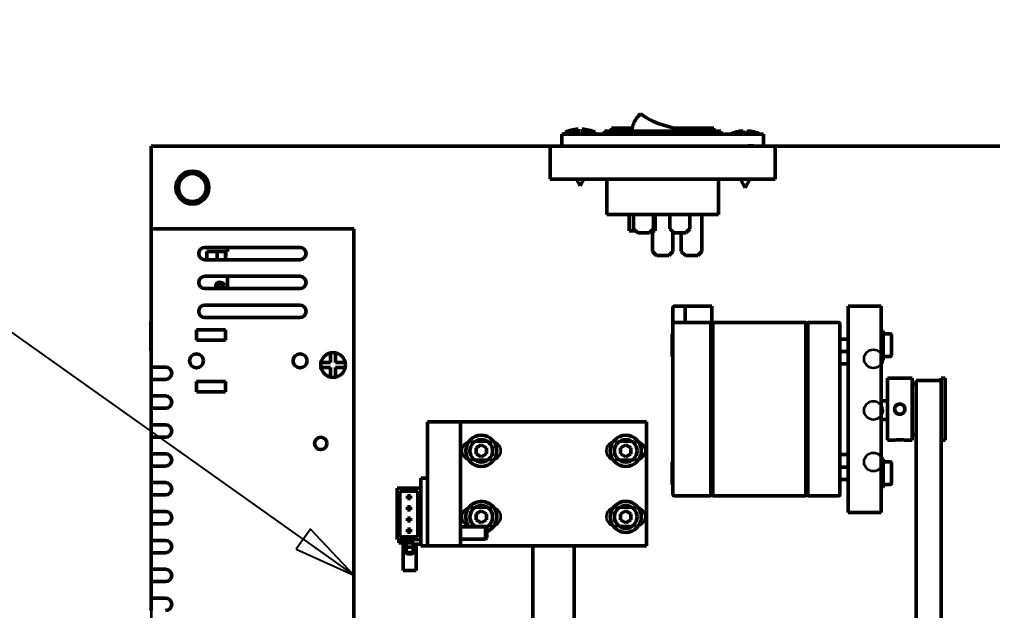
# Model space of a CAD drawing. Header units: millimetres. Extents: x -1328 to 2520, y -765 to 1782.
# Drawn here: x 389.3 to 625, y 750.1 to 893.4 of the extents above; entities that cross this region are included whole.
import ezdxf

# ---------------------------------------------------------------- set-up
doc = ezdxf.new("R2010")
doc.units = ezdxf.units.MM
doc.header["$LTSCALE"] = 6
for name, color, linetype, lineweight in [('Reference (ISO)', 7, 'Continuous', 35), ('Symbol (ISO)', 7, 'Continuous', 25), ('Visible (ISO)', 7, 'Continuous', 50)]:
    doc.layers.add(name, color=color, linetype=linetype, lineweight=lineweight)
doc.styles.add('Note Text (ISO)', font='tahoma.ttf')

# ---------------------------------------------------------------- blocks, each defined once
blk = doc.blocks.new('Balloon9')
at = {"layer": 'Symbol (ISO)'}
for p, q in [((54.165, 148.895), (44.378, 148.895)), ((76.342, 127.905), (58.43, 140.618)), ((54.165, 138.395), (44.378, 138.395)), ((76.631, 128.313), (76.052, 127.498)), ((78.38, 126.458), (76.631, 128.313)), ((76.342, 127.905), (78.38, 126.458)), ((76.052, 127.498), (78.38, 126.458))]:
    blk.add_line(p, q, dxfattribs=at)
at = {"layer": 'Symbol (ISO)', "flags": 128}
blk.add_lwpolyline([(76.052, 127.498), (78.38, 126.458), (76.631, 128.313), (76.052, 127.498)], dxfattribs=at)
at = {"layer": 'Symbol (ISO)'}
for centre, start, end in [((44.378, 143.645), 90, 270), ((54.165, 143.645), 270, 90)]:
    blk.add_arc(centre, 5.25, start, end, dxfattribs=at)
blk.add_solid([(76.052, 127.498), (78.38, 126.458), (76.631, 128.313), (76.052, 127.498)], dxfattribs=at)
at = {"layer": 'Symbol (ISO)', "insert": (49.271, 143.682), "char_height": 3.5, "attachment_point": 5, "style": 'Note Text (ISO)'}
blk.add_mtext('20-1004', dxfattribs=at)

msp = doc.modelspace()

# ---------------------------------------------------------------- linework, layer by layer
at = {"layer": 'Reference (ISO)'}
for p, q in [((421.18, 862.64), (421.18, 717.64)), ((517.87, 862.64), (421.18, 862.64)), ((517.87, 862.64), (572.37, 862.64)), ((517.87, 854.64), (517.87, 862.64)), ((841.18, 862.64), (572.37, 862.64)), ((572.37, 854.64), (572.37, 862.64)), ((517.87, 854.64), (572.37, 854.64)), ((498.68, 791.12), (503.68, 791.12)), ((533.68, 791.12), (538.68, 791.12)), ((503.68, 786.62), (498.68, 786.62)), ((538.68, 786.62), (533.68, 786.62)), ((498.68, 775.12), (503.68, 775.12)), ((533.68, 775.12), (538.68, 775.12)), ((503.68, 770.62), (498.68, 770.62)), ((538.68, 770.62), (533.68, 770.62))]:
    msp.add_line(p, q, dxfattribs=at)
for centre, radius in [((431.18, 852.64), 4), ((431.18, 852.64), 3.38), ((596.18, 811.14), 2.25), ((596.18, 798.64), 2.25), ((596.18, 786.14), 2.25)]:
    msp.add_circle(centre, radius, dxfattribs=at)
for centre, radius, start, end in [((566.5, 858.64), 4.2, 72.2472, 107.7528), ((498.68, 788.87), 2.25, 90, 270), ((503.68, 788.87), 2.25, 270, 90), ((533.68, 788.87), 2.25, 90, 270), ((538.68, 788.87), 2.25, 270, 90), ((498.68, 772.87), 2.25, 90, 270), ((503.68, 772.87), 2.25, 270, 90), ((533.68, 772.87), 2.25, 90, 270), ((538.68, 772.87), 2.25, 270, 90)]:
    msp.add_arc(centre, radius, start, end, dxfattribs=at)
at = {"layer": 'Visible (ISO)'}
for p, q in [((520.82, 865.57), (520.7, 865.57)), ((520.7, 865.57), (520.7, 862.64)), ((520.82, 865.57), (530.64, 865.57)), ((521.47, 866.02), (524.62, 866.02)), ((521.47, 866.02), (521.47, 865.57)), ((524.62, 866.81), (524.62, 866.02)), ((524.62, 865.57), (524.62, 866.02)), ((525.62, 866.02), (525.62, 866.81)), ((525.62, 866.02), (525.62, 865.57)), ((525.62, 866.02), (528.77, 866.02)), ((528.77, 866.02), (528.77, 865.57)), ((532.52, 865.57), (530.64, 865.57)), ((533.04, 866.32), (531.04, 866.32)), ((531.04, 865.57), (531.04, 866.32)), ((532.52, 865.57), (557.72, 865.57)), ((532.71, 867.02), (532.71, 866.32)), ((532.71, 867.02), (537.74, 867.02)), ((533.04, 866.32), (557.19, 866.32)), ((548.18, 867.02), (557.53, 867.02)), ((559.19, 866.32), (557.19, 866.32)), ((557.53, 867.02), (557.53, 866.32)), ((559.6, 865.57), (557.72, 865.57)), ((559.19, 866.32), (559.19, 865.57)), ((559.6, 865.57), (569.42, 865.57)), ((564.62, 866.36), (564.62, 865.57)), ((565.62, 865.57), (565.62, 866.36)), ((569.54, 865.57), (569.42, 865.57)), ((569.54, 865.57), (569.54, 862.64)), ((421.18, 862.64), (421.18, 842.64)), ((517.87, 862.64), (421.18, 862.64)), ((517.87, 862.64), (572.37, 862.64)), ((517.87, 854.64), (517.87, 862.64)), ((841.18, 862.64), (572.37, 862.64)), ((572.37, 854.64), (572.37, 862.64)), ((517.87, 854.64), (572.37, 854.64)), ((525.12, 853.02), (524.23, 854.64)), ((525.12, 853.02), (526, 854.64)), ((531.6, 846.14), (531.6, 854.64)), ((558.63, 854.64), (558.63, 846.14)), ((565.12, 852.57), (563.99, 854.64)), ((565.12, 852.57), (566.25, 854.64)), ((531.6, 846.14), (533.6, 846.14)), ((556.63, 846.14), (533.6, 846.14)), ((536.97, 842.14), (536.97, 846.14)), ((538.07, 842.64), (538.07, 846.14)), ((542.91, 842.64), (542.91, 846.14)), ((543.27, 842.14), (543.27, 846.14)), ((546.88, 842.64), (546.88, 846.14)), ((551.72, 842.64), (551.72, 846.14)), ((554.63, 837.14), (554.63, 846.14)), ((556.63, 846.14), (558.63, 846.14)), ((470.28, 842.64), (421.18, 842.64)), ((421.18, 842.64), (421.18, 809.14)), ((470.28, 842.64), (470.28, 648.04)), ((538.57, 842.14), (536.97, 842.14)), ((538.07, 842.64), (539.07, 841.64)), ((541.91, 841.64), (539.07, 841.64)), ((541.91, 841.64), (542.91, 842.64)), ((543.27, 842.14), (542.41, 842.14)), ((542.62, 837.14), (542.62, 842.14)), ((546.88, 842.64), (547.88, 841.64)), ((547.62, 837.14), (547.62, 841.9)), ((550.72, 841.64), (547.88, 841.64)), ((549.63, 837.14), (549.63, 841.64)), ((550.72, 841.64), (551.72, 842.64)), ((434.23, 838.14), (457.23, 838.14)), ((434.68, 837.14), (434.68, 835.14)), ((434.68, 837.14), (439.68, 837.14)), ((437.18, 837.14), (437.18, 835.14)), ((439.18, 837.14), (439.18, 835.14)), ((439.28, 836.26), (439.28, 837.14)), ((439.68, 838.14), (439.68, 837.14)), ((542.62, 837.14), (543.62, 836.14)), ((546.62, 836.14), (547.62, 837.14)), ((549.63, 837.14), (550.63, 836.14)), ((553.63, 836.14), (554.63, 837.14)), ((457.23, 835.14), (434.23, 835.14)), ((439.28, 836.26), (439.18, 836.26)), ((439.28, 835.92), (439.18, 835.92)), ((439.28, 835.92), (439.28, 836.26)), ((546.62, 836.14), (543.62, 836.14)), ((553.63, 836.14), (550.63, 836.14)), ((434.23, 831.14), (457.23, 831.14)), ((439.68, 831.14), (439.68, 828.14)), ((457.23, 828.14), (434.23, 828.14)), ((437.18, 829.51), (437.18, 828.27)), ((434.23, 824.14), (457.23, 824.14)), ((547.56, 819.42), (547.56, 823.42)), ((548.06, 823.92), (550.56, 823.92)), ((550.56, 823.42), (550.56, 823.92)), ((551.06, 823.92), (550.56, 823.92)), ((550.56, 823.42), (550.56, 819.92)), ((551.06, 823.92), (556.56, 823.92)), ((557.06, 823.92), (556.56, 823.92)), ((557.06, 823.92), (557.06, 819.67)), ((598.06, 823.92), (590.06, 823.92)), ((590.06, 773.92), (590.06, 823.92)), ((598.06, 773.92), (598.06, 823.92)), ((457.23, 821.14), (434.23, 821.14)), ((421.08, 820.1), (421.18, 820.1)), ((421.08, 818.37), (421.08, 820.1)), ((421.08, 818.37), (421.18, 818.37)), ((421.08, 814.91), (421.08, 818.37)), ((432.18, 815.64), (432.18, 818.14)), ((432.18, 818.14), (439.18, 818.14)), ((439.18, 818.14), (439.18, 815.64)), ((547.56, 819.42), (547.56, 818.98)), ((547.56, 816.36), (547.56, 818.98)), ((548.06, 819.92), (556.81, 819.92)), ((557.06, 819.67), (556.81, 819.92)), ((556.81, 819.34), (556.81, 819.92)), ((556.81, 819.34), (556.81, 816.71)), ((557.06, 819.67), (557.31, 819.92)), ((557.06, 819.67), (557.06, 819.16)), ((557.06, 816.53), (557.06, 819.16)), ((557.31, 819.92), (557.31, 819.07)), ((557.31, 819.92), (579.81, 819.92)), ((557.31, 819.07), (557.31, 814.72)), ((579.81, 819.92), (580.06, 819.67)), ((579.81, 819.07), (579.81, 819.92)), ((579.81, 814.72), (579.81, 819.07)), ((580.06, 819.67), (580.31, 819.92)), ((580.06, 819.16), (580.06, 819.67)), ((580.06, 819.16), (580.06, 816.53)), ((580.31, 819.92), (580.31, 819.34)), ((580.31, 819.92), (587.76, 819.92)), ((580.31, 816.71), (580.31, 819.34)), ((588.06, 819.13), (588.06, 819.62)), ((588.06, 819.13), (588.06, 816.5)), ((547.41, 817.17), (547.41, 811.67)), ((547.56, 817.17), (547.41, 817.17)), ((547.56, 816.36), (547.56, 815.29)), ((556.81, 815.29), (556.81, 816.71)), ((557.06, 816.53), (557.06, 815.29)), ((580.06, 815.29), (580.06, 816.53)), ((580.31, 816.71), (580.31, 815.29)), ((588.06, 815.29), (588.06, 816.5)), ((590.06, 815.92), (588.06, 815.92)), ((598.06, 817.92), (598.56, 817.92)), ((598.56, 817.92), (598.56, 810.92)), ((600.26, 817.17), (598.56, 817.17)), ((600.56, 816.87), (600.56, 811.97)), ((421.08, 814.91), (421.18, 814.91)), ((421.08, 813.18), (421.08, 814.91)), ((439.18, 815.64), (432.18, 815.64)), ((547.56, 782.55), (547.56, 815.29)), ((556.81, 815.29), (556.81, 782.55)), ((557.06, 782.55), (557.06, 815.29)), ((557.31, 814.72), (557.31, 812.25)), ((579.81, 812.25), (579.81, 814.72)), ((580.06, 815.29), (580.06, 782.55)), ((580.31, 782.55), (580.31, 815.29)), ((588.06, 815.29), (588.06, 782.55)), ((421.08, 813.18), (421.18, 813.18)), ((464.68, 810.24), (464.68, 812.58)), ((465.88, 812.58), (465.88, 810.24)), ((547.56, 811.67), (547.41, 811.67)), ((557.06, 812.25), (557.06, 785.6)), ((557.31, 785.6), (557.31, 812.25)), ((579.81, 812.25), (579.81, 785.6)), ((580.06, 785.6), (580.06, 812.25)), ((590.06, 812.92), (588.06, 812.92)), ((600.26, 811.67), (598.56, 811.67)), ((421.18, 809.14), (421.18, 806.14)), ((424.68, 809.14), (421.18, 809.14)), ((462.34, 810.24), (464.68, 810.24)), ((464.68, 809.04), (462.34, 809.04)), ((464.68, 806.7), (464.68, 809.04)), ((465.88, 810.24), (468.22, 810.24)), ((468.22, 809.04), (465.88, 809.04)), ((465.88, 809.04), (465.88, 806.7)), ((589.76, 809.92), (588.06, 809.92)), ((598.06, 810.92), (598.56, 810.92)), ((599.56, 791.42), (599.56, 806.42)), ((599.56, 806.42), (605.56, 806.42)), ((605.56, 791.42), (605.56, 806.42)), ((612.56, 796.23), (612.56, 806.42)), ((612.56, 806.42), (613.56, 806.42)), ((613.56, 791.42), (613.56, 806.42)), ((424.68, 806.14), (421.18, 806.14)), ((421.18, 806.14), (421.18, 802.14)), ((432.18, 805.64), (439.18, 805.64)), ((432.18, 803.14), (432.18, 805.64)), ((439.18, 805.64), (439.18, 803.14)), ((605.56, 805.02), (606.56, 805.02)), ((606.56, 805.92), (606.56, 798.92)), ((612.56, 805.92), (606.56, 805.92)), ((421.18, 802.14), (421.18, 799.14)), ((424.68, 802.14), (421.18, 802.14)), ((439.18, 803.14), (432.18, 803.14)), ((598.06, 800.92), (599.56, 800.92)), ((424.68, 799.14), (421.18, 799.14)), ((421.18, 799.14), (421.18, 795.14)), ((606.56, 682.07), (606.56, 798.92)), ((421.18, 795.14), (421.18, 792.14)), ((424.68, 795.14), (421.18, 795.14)), ((496.18, 795.83), (488.18, 795.83)), ((488.18, 782.23), (488.18, 795.83)), ((496.18, 765.83), (496.18, 795.83)), ((541.18, 795.83), (496.18, 795.83)), ((541.18, 795.83), (541.18, 765.83)), ((599.56, 796.42), (598.06, 796.42)), ((612.56, 796.23), (612.56, 682.07)), ((424.68, 792.14), (421.18, 792.14)), ((421.18, 792.14), (421.18, 788.14)), ((605.56, 792.82), (606.56, 792.82)), ((499.93, 789.56), (501.18, 790.28)), ((501.18, 790.28), (502.43, 789.56)), ((534.93, 789.56), (536.18, 790.28)), ((536.18, 790.28), (537.43, 789.56)), ((599.56, 791.42), (601.31, 791.42)), ((603.81, 791.42), (605.56, 791.42)), ((612.56, 791.42), (613.56, 791.42)), ((421.18, 788.14), (421.18, 785.14)), ((424.68, 788.14), (421.18, 788.14)), ((499.93, 788.11), (499.93, 789.56)), ((501.18, 787.39), (499.93, 788.11)), ((502.43, 788.11), (501.18, 787.39)), ((502.43, 789.56), (502.43, 788.11)), ((534.93, 788.11), (534.93, 789.56)), ((536.18, 787.39), (534.93, 788.11)), ((537.43, 788.11), (536.18, 787.39)), ((537.43, 789.56), (537.43, 788.11)), ((589.76, 787.92), (588.06, 787.92)), ((424.68, 785.14), (421.18, 785.14)), ((421.18, 785.14), (421.18, 781.14)), ((547.41, 786.17), (547.41, 780.67)), ((547.56, 786.17), (547.41, 786.17)), ((557.31, 785.6), (557.31, 783.13)), ((579.81, 783.13), (579.81, 785.6)), ((598.06, 786.92), (598.56, 786.92)), ((598.56, 786.92), (598.56, 779.92)), ((600.26, 786.17), (598.56, 786.17)), ((600.56, 785.87), (600.56, 780.97)), ((557.31, 783.13), (557.31, 778.78)), ((579.81, 778.78), (579.81, 783.13)), ((590.06, 784.92), (588.06, 784.92)), ((421.18, 781.14), (421.18, 778.14)), ((424.68, 781.14), (421.18, 781.14)), ((486.53, 765.83), (486.53, 782.23)), ((486.53, 782.23), (488.18, 782.23)), ((488.18, 765.83), (488.18, 782.23)), ((547.56, 780.67), (547.41, 780.67)), ((547.56, 782.55), (547.56, 781.49)), ((547.56, 778.86), (547.56, 781.49)), ((556.81, 781.14), (556.81, 782.55)), ((556.81, 781.14), (556.81, 778.51)), ((557.06, 782.55), (557.06, 781.31)), ((557.06, 778.69), (557.06, 781.31)), ((580.06, 781.31), (580.06, 782.55)), ((580.06, 781.31), (580.06, 778.69)), ((580.31, 782.55), (580.31, 781.14)), ((580.31, 778.51), (580.31, 781.14)), ((588.06, 781.35), (588.06, 782.55)), ((590.06, 781.92), (588.06, 781.92)), ((588.06, 781.35), (588.06, 778.72)), ((600.26, 780.67), (598.56, 780.67)), ((424.68, 778.14), (421.18, 778.14)), ((421.18, 778.14), (421.18, 774.14)), ((480.78, 777.78), (480.78, 779.78)), ((480.78, 779.78), (486.53, 779.78)), ((481.48, 779.08), (481.48, 777.78)), ((485.83, 779.08), (481.48, 779.08)), ((485.83, 768.03), (485.83, 779.08)), ((547.56, 778.86), (547.56, 778.42)), ((556.81, 777.92), (556.81, 778.51)), ((557.06, 778.17), (556.81, 777.92)), ((557.06, 778.69), (557.06, 778.17)), ((557.06, 778.17), (557.31, 777.92)), ((557.31, 778.78), (557.31, 777.92)), ((579.81, 777.92), (579.81, 778.78)), ((579.81, 777.92), (580.06, 778.17)), ((580.06, 778.17), (580.06, 778.69)), ((580.06, 778.17), (580.31, 777.92)), ((580.31, 778.51), (580.31, 777.92)), ((588.06, 778.22), (588.06, 778.72)), ((598.06, 779.92), (598.56, 779.92)), ((481.48, 777.78), (480.78, 777.78)), ((480.78, 777.78), (480.78, 775.78)), ((481.48, 775.78), (480.78, 775.78)), ((480.78, 771.33), (480.78, 775.78)), ((481.48, 775.78), (481.48, 777.78)), ((481.48, 775.78), (481.48, 771.33)), ((483.31, 777.96), (484.01, 777.96)), ((483.31, 777.26), (483.31, 777.96)), ((483.51, 777.76), (483.31, 777.96)), ((483.31, 777.26), (483.51, 777.46)), ((484.01, 777.26), (483.31, 777.26)), ((483.81, 777.76), (483.51, 777.76)), ((483.51, 777.76), (483.51, 777.46)), ((483.51, 777.46), (483.81, 777.46)), ((483.81, 777.76), (484.01, 777.96)), ((483.81, 777.46), (483.81, 777.76)), ((484.01, 777.26), (483.81, 777.46)), ((484.01, 777.96), (484.01, 777.26)), ((556.81, 777.92), (548.06, 777.92)), ((557.31, 777.92), (579.81, 777.92)), ((587.76, 777.92), (580.31, 777.92)), ((421.18, 774.14), (421.18, 771.14)), ((424.68, 774.14), (421.18, 774.14)), ((483.31, 775.26), (484.01, 775.26)), ((483.31, 774.56), (483.31, 775.26)), ((483.51, 775.06), (483.31, 775.26)), ((483.31, 774.56), (483.51, 774.76)), ((484.01, 774.56), (483.31, 774.56)), ((483.81, 775.06), (483.51, 775.06)), ((483.51, 775.06), (483.51, 774.76)), ((483.51, 774.76), (483.81, 774.76)), ((483.81, 775.06), (484.01, 775.26)), ((483.81, 774.76), (483.81, 775.06)), ((484.01, 774.56), (483.81, 774.76)), ((484.01, 775.26), (484.01, 774.56)), ((499.93, 773.56), (501.18, 774.28)), ((499.93, 772.11), (499.93, 773.56)), ((501.18, 774.28), (502.43, 773.56)), ((502.43, 773.56), (502.43, 772.11)), ((534.93, 773.56), (536.18, 774.28)), ((534.93, 772.11), (534.93, 773.56)), ((536.18, 774.28), (537.43, 773.56)), ((537.43, 773.56), (537.43, 772.11)), ((598.06, 773.92), (590.06, 773.92)), ((424.68, 771.14), (421.18, 771.14)), ((421.18, 771.14), (421.18, 767.14)), ((481.48, 771.33), (480.78, 771.33)), ((480.78, 771.33), (480.78, 769.33)), ((481.48, 769.33), (481.48, 771.33)), ((483.31, 772.56), (484.01, 772.56)), ((483.31, 771.86), (483.31, 772.56)), ((483.51, 772.36), (483.31, 772.56)), ((483.31, 771.86), (483.51, 772.06)), ((484.01, 771.86), (483.31, 771.86)), ((483.81, 772.36), (483.51, 772.36)), ((483.51, 772.36), (483.51, 772.06)), ((483.51, 772.06), (483.81, 772.06)), ((483.81, 772.36), (484.01, 772.56)), ((483.81, 772.06), (483.81, 772.36)), ((484.01, 771.86), (483.81, 772.06)), ((484.01, 772.56), (484.01, 771.86)), ((501.18, 771.39), (499.93, 772.11)), ((502.43, 772.11), (501.18, 771.39)), ((536.18, 771.39), (534.93, 772.11)), ((537.43, 772.11), (536.18, 771.39)), ((481.48, 769.33), (480.78, 769.33)), ((480.78, 767.33), (480.78, 769.33)), ((481.48, 769.33), (481.48, 768.03)), ((483.31, 769.86), (484.01, 769.86)), ((483.31, 769.16), (483.31, 769.86)), ((483.51, 769.66), (483.31, 769.86)), ((483.31, 769.16), (483.51, 769.36)), ((484.01, 769.16), (483.31, 769.16)), ((483.81, 769.66), (483.51, 769.66)), ((483.51, 769.66), (483.51, 769.36)), ((483.51, 769.36), (483.81, 769.36)), ((483.81, 769.66), (484.01, 769.86)), ((483.81, 769.36), (483.81, 769.66)), ((484.01, 769.16), (483.81, 769.36)), ((484.01, 769.86), (484.01, 769.16)), ((496.18, 770.46), (502.23, 770.46)), ((502.23, 767.46), (502.23, 770.46)), ((502.53, 770.15), (502.23, 770.46)), ((502.53, 770.15), (502.53, 767.77)), ((421.18, 767.14), (421.18, 764.14)), ((424.68, 767.14), (421.18, 767.14)), ((480.78, 767.33), (486.53, 767.33)), ((481.23, 766.53), (481.23, 767.33)), ((481.23, 766.53), (484.53, 766.53)), ((481.48, 768.03), (485.83, 768.03)), ((482.23, 766.53), (482.23, 766.36)), ((482.98, 766.36), (482.23, 766.36)), ((482.23, 762.46), (482.23, 766.36)), ((482.98, 766.53), (482.98, 766.36)), ((482.98, 766.36), (482.98, 764.13)), ((484.53, 766.51), (484.53, 767.33)), ((484.68, 764.13), (484.68, 766.25)), ((484.83, 766.21), (486.53, 766.21)), ((485.43, 762.46), (485.43, 766.21)), ((496.18, 767.46), (502.23, 767.46)), ((502.53, 767.77), (502.23, 767.46)), ((424.68, 764.14), (421.18, 764.14)), ((421.18, 764.14), (421.18, 760.14)), ((484.68, 765.53), (482.98, 765.53)), ((486.53, 765.83), (488.18, 765.83)), ((496.18, 765.83), (488.18, 765.83)), ((541.18, 765.83), (496.18, 765.83)), ((513.68, 682.07), (513.68, 765.83)), ((523.68, 682.07), (523.68, 765.83)), ((482.23, 761.88), (482.23, 762.46)), ((482.23, 761.88), (482.23, 759.88)), ((485.43, 761.88), (485.43, 762.46)), ((485.43, 761.88), (485.43, 759.88)), ((421.18, 760.14), (421.18, 757.14)), ((424.68, 760.14), (421.18, 760.14)), ((485.43, 759.88), (482.23, 759.88)), ((424.68, 757.14), (421.18, 757.14)), ((421.18, 757.14), (421.18, 753.14)), ((421.18, 753.14), (421.18, 750.14)), ((424.68, 753.14), (421.18, 753.14))]:
    msp.add_line(p, q, dxfattribs=at)
for centre, radius in [((431.18, 852.64), 4), ((431.18, 852.64), 3.38), ((438.18, 828.89), 0.7), ((432.18, 810.64), 1.7), ((457.28, 810.64), 1.7), ((465.28, 809.64), 3), ((462.28, 790.64), 1.5), ((501.18, 788.83), 3.77), ((536.18, 788.83), 3.77), ((501.18, 788.83), 2.75), ((536.18, 788.83), 2.75), ((536.18, 772.83), 3.77), ((536.18, 772.83), 2.75)]:
    msp.add_circle(centre, radius, dxfattribs=at)
for centre, radius, start, end in [((525.12, 858.09), 8.73, 93.2846, 114.725), ((525.12, 858.09), 8.73, 65.275, 86.7154), ((565.12, 857.64), 8.73, 93.2846, 114.725), ((565.12, 857.64), 8.73, 65.275, 86.7154), ((434.23, 836.64), 1.5, 90, 270), ((457.23, 836.64), 1.5, 270, 90), ((434.23, 829.64), 1.5, 90, 270), ((457.23, 829.64), 1.5, 270, 90), ((437.68, 828.89), 0.8, 290.3641, 249.6359), ((434.23, 822.64), 1.5, 90, 270), ((457.23, 822.64), 1.5, 270, 90), ((548.06, 823.42), 0.5, 90, 180), ((548.06, 819.42), 0.5, 90, 180), ((587.76, 819.62), 0.3, 0, 90), ((600.26, 816.87), 0.3, 0, 90), ((600.26, 811.97), 0.3, 270, 0), ((424.68, 807.64), 1.5, 270, 90), ((589.76, 809.62), 0.3, 0, 90), ((596.18, 811.14), 2.25, 326.5385, 354.4655), ((596.18, 811.33), 2.1, 333.3606, 348.7414), ((424.68, 800.64), 1.5, 270, 90), ((424.68, 793.64), 1.5, 270, 90), ((424.68, 786.64), 1.5, 270, 90), ((589.76, 788.22), 0.3, 270, 0), ((596.18, 786.14), 2.25, 20.365, 33.4615), ((596.18, 786.33), 2.1, 16.3171, 26.6394), ((600.26, 785.87), 0.3, 0, 90), ((424.68, 779.64), 1.5, 270, 90), ((600.26, 780.97), 0.3, 270, 0), ((548.06, 778.42), 0.5, 180, 270), ((587.76, 778.22), 0.3, 270, 0), ((501.18, 772.83), 3.77, 291.0121, 219.0609), ((424.68, 772.64), 1.5, 270, 90), ((501.18, 772.83), 2.75, 295.0144, 239.6242), ((424.68, 765.64), 1.5, 270, 90), ((484.83, 766.51), 0.3, 180, 270), ((424.68, 758.64), 1.5, 270, 90), ((424.68, 751.64), 1.5, 270, 90)]:
    msp.add_arc(centre, radius, start, end, dxfattribs=at)
for centre, major_axis, start_param, end_param in [((483.83, 764.46), (0.85, 0), 3.141593, 6.283185), ((483.83, 764.13), (-0.85, 0), 0, 3.141593)]:
    msp.add_ellipse(centre, major_axis=major_axis, ratio=0.31869, start_param=start_param, end_param=end_param, dxfattribs=at)
for points, degree in [([(537.62, 866.32), (537.92, 868.82), (539.81, 870.52)], 2), ([(552.62, 866.32), (548.22, 866.91), (543.39, 867.62), (539.81, 870.52)], 3), ([(603.81, 791.42), (603.81, 791.42), (603.81, 791.42), (603.81, 791.42)], 3)]:
    msp.add_open_spline(points, degree=degree, dxfattribs=at)
for points, knots in [([(603.81, 798.95), (603.81, 799.11), (603.78, 799.27), (603.65, 799.58), (603.55, 799.72), (603.33, 799.94), (603.19, 800.04), (602.88, 800.17), (602.72, 800.2), (602.56, 800.2), (602.4, 800.2), (602.23, 800.17), (601.93, 800.04), (601.79, 799.94), (601.56, 799.72), (601.47, 799.58), (601.34, 799.27), (601.31, 799.11), (601.31, 798.79), (601.34, 798.62), (601.47, 798.32), (601.56, 798.18), (601.79, 797.95), (601.93, 797.86), (602.23, 797.73), (602.4, 797.7), (602.72, 797.7), (602.88, 797.73), (603.19, 797.86), (603.33, 797.95), (603.55, 798.18), (603.65, 798.32), (603.78, 798.62), (603.81, 798.79), (603.81, 798.95)], [0.5661669, 0.5661669, 0.5661669, 0.5661669, 0.6133468, 0.6133468, 0.6605268, 0.6605268, 0.707708, 0.707708, 0.7548892, 0.7548892, 0.7548892, 0.8020704, 0.8020704, 0.8492516, 0.8492516, 0.8964315, 0.8964315, 0.9436115, 0.9436115, 0.9907914, 0.9907914, 1.0379713, 1.0379713, 1.0851526, 1.0851526, 1.1323338, 1.1323338, 1.179515, 1.179515, 1.2266962, 1.2266962, 1.2738761, 1.2738761, 1.321056, 1.321056, 1.321056, 1.321056]), ([(601.31, 798.94), (601.31, 799.1), (601.34, 799.26), (601.47, 799.57), (601.57, 799.71), (601.79, 799.92), (601.92, 800.02), (602.23, 800.15), (602.4, 800.18), (602.56, 800.18)], [-0.1913275, -0.1913275, -0.1913275, -0.1913275, -0.144212, -0.144212, -0.0962288, -0.0962288, -0.0481144, -0.0481144, 0, 0, 0, 0]), ([(602.56, 800.18), (602.72, 800.18), (602.89, 800.15), (603.2, 800.02), (603.33, 799.92), (603.55, 799.71), (603.65, 799.57), (603.78, 799.26), (603.81, 799.1), (603.81, 798.94)], [-0.7687811, -0.7687811, -0.7687811, -0.7687811, -0.7206667, -0.7206667, -0.6725523, -0.6725523, -0.6245691, -0.6245691, -0.5774536, -0.5774536, -0.5774536, -0.5774536]), ([(603.81, 791.42), (603.81, 791.42), (603.78, 791.43), (603.65, 791.45), (603.55, 791.47), (603.33, 791.49), (603.19, 791.51), (602.88, 791.53), (602.72, 791.53), (602.56, 791.53), (602.4, 791.53), (602.23, 791.53), (601.93, 791.51), (601.79, 791.49), (601.56, 791.47), (601.47, 791.45), (601.34, 791.43), (601.31, 791.42), (601.31, 791.42), (601.31, 791.42), (601.31, 791.42)], [0.5661669, 0.5661669, 0.5661669, 0.5661669, 0.6133468, 0.6133468, 0.6605268, 0.6605268, 0.707708, 0.707708, 0.7548892, 0.7548892, 0.7548892, 0.8020704, 0.8020704, 0.8492516, 0.8492516, 0.8964315, 0.8964315, 0.9436115, 0.9436115, 0.9462082, 0.9462082, 0.9462082, 0.9462082])]:
    msp.add_open_spline(points, degree=3, knots=knots, dxfattribs=at)

# ---------------------------------------------------------------- block references
at = {"layer": 'Symbol (ISO)', "xscale": 6, "yscale": 6, "zscale": 6}
msp.add_blockref('Balloon9', (0, 0), dxfattribs=at)

doc.saveas('drawing.dxf')
